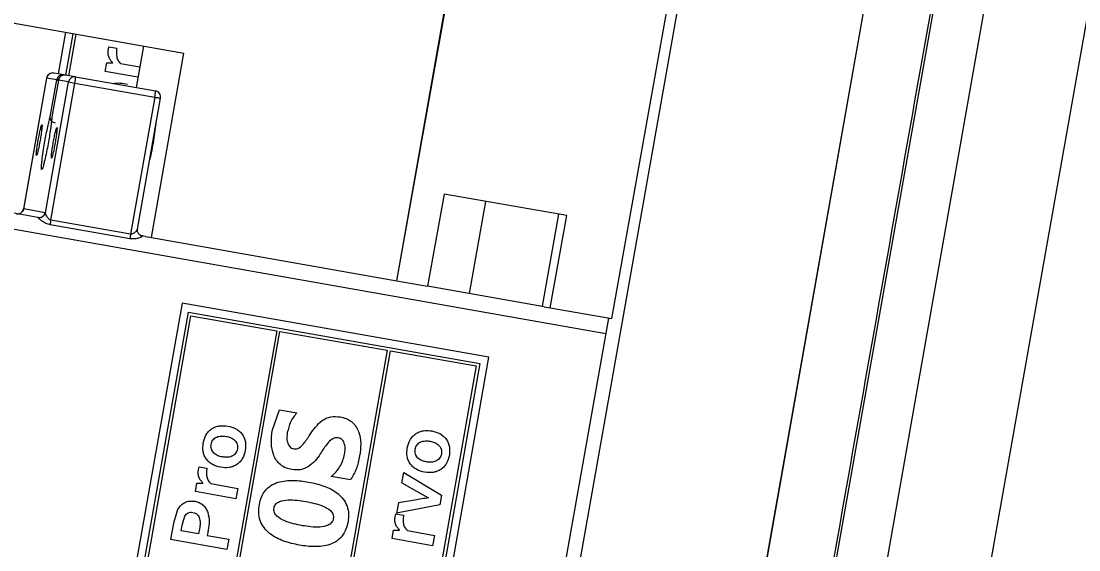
# Model space of a CAD drawing. Header units: millimetres. Extents: x 0 to 1189, y 0 to 841.
# Drawn here: x 629.53 to 636.3, y 590.81 to 594.2 of the extents above; entities that cross this region are included whole.
import ezdxf

# ---------------------------------------------------------------- set-up
doc = ezdxf.new("R2010")
doc.units = ezdxf.units.MM
doc.layers.get('0').update_dxf_attribs({"lineweight": 18})
doc.layers.add('尺寸线层', color=3, linetype='Continuous', lineweight=18)
doc.dimstyles.new('ISO-25', dxfattribs={"dimtxt": 2.5, "dimasz": 2.5, "dimexe": 1.25, "dimexo": 0.625, "dimtad": 1, "dimtxsty": 'Standard', "dimcen": 2.5, "dimdle": 5, "dimadec": 0, "dimazin": 0, "dimtfac": 1, "dimtmove": 0, "dimatfit": 3, "dimfxl": 1, "dimarcsym": 0})

# ---------------------------------------------------------------- blocks, each defined once
blk = doc.blocks.new('*X16')
at = {"layer": '尺寸线层', "linetype": 'Continuous'}
for points in [[(668.6687, 617.1299), (668.6299, 612.9938), (667.2905, 613.2299)], [(655.1602, 540.5189), (656.5383, 544.4188), (655.199, 544.6549)]]:
    blk.add_hatch(color=0, dxfattribs=at).paths.add_polyline_path(points, flags=0)
at = {"layer": '尺寸线层', "color": 0, "linetype": 'Continuous'}
for p, q in [((666.5541, 617.5027), (670.6383, 616.7826)), ((668.6687, 617.1299), (655.1602, 540.5189)), ((625.2283, 545.7966), (657.1298, 540.1716))]:
    blk.add_line(p, q, dxfattribs=at)
at = {"layer": '尺寸线层', "color": 0, "insert": (658.4206, 579.4404), "char_height": 3.5, "width": 28.938547, "attachment_point": 5, "rotation": 80.00005}
blk.add_mtext('388,96', dxfattribs=at)

msp = doc.modelspace()

# ---------------------------------------------------------------- linework, layer by layer
at = {"color": 7, "linetype": 'Continuous', "lineweight": 15}
for p, q in [((634.6305, 599.3707), (632.4078, 586.7652)), ((634.9635, 586.3145), (637.1862, 598.9201)), ((631.936, 592.5347), (633.0267, 598.6381)), ((633.3122, 592.2921), (634.4028, 598.3954)), ((633.8108, 587.9394), (635.5473, 597.7875)), ((633.8111, 587.9393), (635.5476, 597.7874)), ((634.2436, 587.8631), (635.9801, 597.7111)), ((636.2936, 597.6559), (634.5571, 587.8078)), ((631.936, 592.5347), (632.3528, 594.8983)), ((628.9989, 594.2711), (630.5717, 593.9938)), ((629.8131, 594.1276), (629.7662, 593.8617)), ((629.8131, 594.1276), (629.7662, 593.8617)), ((630.0876, 594.0188), (630.0915, 594.0352)), ((630.0915, 594.0352), (630.1414, 594.0264)), ((630.1414, 594.0264), (630.1405, 594.021)), ((630.3118, 594.0397), (630.2649, 593.7738)), ((630.3633, 592.8121), (630.5717, 593.9938)), ((630.0679, 593.8772), (630.0776, 593.9321)), ((630.0776, 593.9321), (630.116, 593.9318)), ((630.116, 593.9318), (630.1161, 593.9328)), ((629.8029, 593.8552), (629.7385, 593.8666)), ((629.8137, 593.8533), (629.8029, 593.8552)), ((629.8781, 593.842), (629.8137, 593.8533)), ((629.6921, 593.8341), (629.5441, 592.9946)), ((629.6922, 593.8341), (629.5444, 592.9956)), ((629.6839, 592.971), (629.8318, 593.8095)), ((629.6921, 593.8341), (629.6922, 593.8341)), ((629.7566, 593.8228), (629.6922, 593.8341)), ((629.7149, 593.5866), (629.7566, 593.8228)), ((629.7186, 592.9237), (629.8735, 593.8022)), ((629.7673, 593.8209), (629.7257, 593.5847)), ((629.7674, 593.8209), (629.7258, 593.5847)), ((629.7673, 593.8209), (629.7674, 593.8209)), ((629.8318, 593.8095), (629.7674, 593.8209)), ((629.8318, 593.8095), (629.8735, 593.8022)), ((629.8735, 593.8022), (630.3847, 593.712)), ((629.8781, 593.842), (630.3892, 593.7518)), ((630.1876, 593.7992), (630.2106, 593.7943)), ((630.3847, 593.712), (630.2298, 592.8336)), ((630.2736, 592.866), (630.4216, 593.7055)), ((630.4216, 593.7055), (630.4216, 593.7055)), ((629.7258, 593.5847), (629.7257, 593.5847)), ((632.2382, 593.0907), (632.1326, 592.5001)), ((633.0246, 592.9521), (632.2382, 593.0907)), ((632.402, 592.4526), (632.5062, 593.0435)), ((629.6367, 592.9402), (629.3222, 592.9956)), ((629.5442, 592.9918), (629.5388, 592.9811)), ((629.5444, 592.9956), (629.5458, 592.9968)), ((629.5458, 592.9968), (629.683, 592.9726)), ((629.683, 592.9726), (629.6839, 592.971)), ((630.2298, 592.8336), (629.7186, 592.9237)), ((632.9709, 592.9615), (632.8667, 592.3706)), ((632.919, 592.3614), (633.0246, 592.9521)), ((629.7144, 592.896), (630.2256, 592.8059)), ((630.274, 592.8515), (630.2726, 592.8633)), ((630.2737, 592.867), (630.2728, 592.8686)), ((630.3248, 592.8188), (630.3051, 592.8223)), ((630.3248, 592.8188), (630.3633, 592.8121)), ((630.3633, 592.8121), (631.936, 592.5347)), ((631.936, 592.5347), (632.1326, 592.5001)), ((632.8805, 592.3682), (632.1326, 592.5001)), ((630.5597, 592.3916), (629.8999, 588.6493)), ((630.5597, 592.3916), (629.8999, 588.6493)), ((632.5257, 592.0449), (630.5597, 592.3916)), ((630.5597, 592.3916), (630.5597, 592.3916)), ((632.8805, 592.3682), (632.919, 592.3614)), ((632.919, 592.3614), (633.3122, 592.2921)), ((629.9577, 588.6899), (630.6002, 592.3337)), ((629.9808, 588.7061), (630.6164, 592.3105)), ((630.6002, 592.3337), (632.4678, 592.0043)), ((630.6164, 592.3105), (631.1668, 592.2134)), ((632.4594, 587.5684), (633.293, 592.2955)), ((631.1668, 592.2134), (630.5313, 588.609)), ((630.551, 588.6056), (631.1865, 592.21)), ((631.1865, 592.21), (631.8746, 592.0886)), ((631.8746, 592.0886), (631.239, 588.4842)), ((631.2587, 588.4808), (631.8942, 592.0852)), ((631.8658, 588.3026), (632.5257, 592.0449)), ((631.8942, 592.0852), (632.4447, 591.9881)), ((632.4447, 591.9881), (631.8092, 588.3837)), ((632.4678, 592.0043), (631.8253, 588.3605)), ((631.1379, 591.5713), (631.1829, 591.7071)), ((631.1829, 591.7071), (631.294, 591.6876)), ((630.6652, 591.3241), (630.6691, 591.3406)), ((630.6691, 591.3406), (630.719, 591.3318)), ((630.719, 591.3318), (630.7181, 591.3264)), ((631.6386, 591.2569), (631.5158, 591.2785)), ((631.968, 591.2377), (631.9796, 591.3039)), ((631.9796, 591.3039), (632.2216, 591.1594)), ((630.6455, 591.1826), (630.6552, 591.2375)), ((630.6552, 591.2375), (630.6936, 591.2372)), ((630.6936, 591.2372), (630.6938, 591.2382)), ((630.7437, 591.2336), (630.9165, 591.2031)), ((631.968, 591.2377), (632.0623, 591.1845)), ((630.9049, 591.1369), (630.6455, 591.1826)), ((630.9165, 591.2031), (630.9049, 591.1369)), ((632.0623, 591.1845), (632.1394, 591.1426)), ((632.1394, 591.1426), (632.1392, 591.1416)), ((632.2216, 591.1594), (632.2106, 591.0975)), ((631.9455, 591.1103), (631.9338, 591.0441)), ((632.2106, 591.0975), (631.9338, 591.0441)), ((632.0508, 591.1284), (631.9455, 591.1103)), ((630.5286, 591.0599), (630.5049, 590.9799)), ((630.5605, 590.9681), (630.5769, 591.0245)), ((631.9248, 591.0226), (631.9287, 591.0391)), ((631.9287, 591.0391), (631.9786, 591.0303)), ((631.9786, 591.0303), (631.9776, 591.0249)), ((630.5049, 590.9799), (630.4863, 590.8745)), ((630.5539, 590.9308), (630.5605, 590.9681)), ((630.6716, 590.9438), (630.6641, 590.9114)), ((631.9051, 590.8811), (631.9148, 590.936)), ((631.9148, 590.936), (631.9531, 590.9357)), ((631.9531, 590.9357), (631.9533, 590.9367)), ((630.8474, 590.8108), (630.4863, 590.8745)), ((630.6641, 590.9114), (630.5539, 590.9308)), ((630.7204, 590.9015), (630.859, 590.8771)), ((630.859, 590.8771), (630.8474, 590.8108)), ((632.1644, 590.8354), (631.9051, 590.8811)), ((632.0033, 590.9321), (632.1761, 590.9016)), ((632.1761, 590.9016), (632.1644, 590.8354))]:
    msp.add_line(p, q, dxfattribs=at)
at = {"color": 8, "linetype": 'Continuous', "lineweight": 15}
for p, q in [((629.8154, 593.853), (629.8622, 594.1189)), ((629.835, 593.8496), (629.8819, 594.1154)), ((630.1661, 593.9282), (630.2883, 593.9066)), ((630.2767, 593.8404), (630.0679, 593.8772)), ((629.3108, 592.8961), (633.2756, 592.197))]:
    msp.add_line(p, q, dxfattribs=at)
msp.add_lwpolyline([(630.3847, 593.712), (630.3923, 593.7107), (630.3995, 593.7094), (630.4061, 593.7082), (630.4118, 593.7072), (630.4163, 593.7064), (630.4195, 593.7059), (630.4213, 593.7056), (630.4216, 593.7055)], dxfattribs=at)
at = {"color": 7, "linetype": 'Continuous', "lineweight": 15}
msp.add_lwpolyline([(630.2914, 592.8275), (630.2976, 592.8244), (630.3051, 592.8223)], dxfattribs=at)
for centre, radius, start, end in [((629.7316, 593.8272), 0.04, 80.05089, 170.0579), ((629.796, 593.8158), 0.04, 80.07267, 170.03612), ((629.8068, 593.814), 0.04, 80.06087, 170.04791), ((629.8712, 593.8026), 0.04, 80.06087, 170.04791), ((629.7121, 593.8407), 0.166, 346.559, 0.42558), ((630.223, 593.7506), 0.1662, 346.5677, 0.41688), ((630.3822, 593.7125), 0.04, 349.94435, 79.94662), ((629.1322, 593.6549), 1.2659, 349.26499, 354.96724), ((629.1262, 593.623), 1.2662, 345.03275, 350.73379), ((629.5065, 593.0037), 0.04, 260.03762, 350.07117), ((629.6436, 592.9795), 0.04, 260.03963, 350.06916), ((629.6445, 592.9786), 0.0402, 259.86479, 349.15225), ((629.636, 592.939), 0.00139, 1.05186, 59.3155), ((630.1983, 592.8372), 0.4875, 169.78283, 173.0736), ((630.7285, 592.7443), 0.5067, 169.8482, 173.0155), ((630.3044, 592.8211), 0.00139, 1.05186, 59.3155)]:
    msp.add_arc(centre, radius, start, end, dxfattribs=at)
at = {"color": 8, "linetype": 'Continuous', "lineweight": 15}
msp.add_arc((630.3503, 597.1611), 3.3908, 259.91602, 260.10062, dxfattribs=at)
at = {"color": 7, "linetype": 'Continuous', "lineweight": 15}
for points, knots in [([(634.2257, 587.8662), (634.4032, 588.8699), (634.7582, 590.8774), (635.3386, 594.1598), (635.7414, 596.4385), (635.9668, 597.7135)], [0, 0, 0, 0, 3.057949, 6.115896, 10.000004, 10.000004, 10.000004, 10.000004]), ([(630.1161, 593.9328), (630.1105, 593.9384), (630.0991, 593.9495), (630.0887, 593.9714), (630.0855, 593.9911), (630.0859, 594.007), (630.087, 594.0148), (630.0876, 594.0188)], [0, 0, 0, 0, 0.02375994, 0.04752707, 0.07128221, 0.08318473, 0.09509587, 0.09509587, 0.09509587, 0.09509587]), ([(630.1405, 594.021), (630.1389, 594.0041), (630.1366, 593.9788), (630.1484, 593.9463), (630.1602, 593.9342), (630.1661, 593.9282)], [0, 0, 0, 0, 0.0503171, 0.075551, 0.1007763, 0.1007763, 0.1007763, 0.1007763]), ([(629.7077, 593.8588), (629.7067, 593.8582), (629.7031, 593.8561), (629.6983, 593.8498), (629.6939, 593.842), (629.6927, 593.8364), (629.6921, 593.8341)], [0, 0, 0, 0, 0.00340464, 0.01269997, 0.02303182, 0.03001876, 0.03001876, 0.03001876, 0.03001876]), ([(629.7384, 593.866), (629.7355, 593.8665), (629.728, 593.868), (629.7169, 593.8653), (629.7104, 593.8607), (629.7077, 593.8588)], [0, 0, 0, 0, 0.00873624, 0.02293427, 0.03274849, 0.03274849, 0.03274849, 0.03274849]), ([(629.8136, 593.8527), (629.8107, 593.8533), (629.8032, 593.8547), (629.7924, 593.8522), (629.7862, 593.8478), (629.7838, 593.8461)], [0, 0, 0, 0, 0.00874188, 0.02293361, 0.03169028, 0.03169028, 0.03169028, 0.03169028]), ([(629.7838, 593.8461), (629.7825, 593.8453), (629.7785, 593.843), (629.7735, 593.8366), (629.7691, 593.8288), (629.7679, 593.8231), (629.7673, 593.8209)], [0, 0, 0, 0, 0.00446636, 0.01376959, 0.02410029, 0.03107337, 0.03107337, 0.03107337, 0.03107337]), ([(629.6815, 593.4298), (629.6843, 593.4455), (629.6901, 593.4774), (629.6992, 593.5219), (629.7078, 593.5605), (629.7126, 593.578), (629.7149, 593.5866)], [0, 0, 0, 0, 0.0393685, 0.0801557, 0.1209515, 0.1603219, 0.1603219, 0.1603219, 0.1603219]), ([(629.7258, 593.5847), (629.725, 593.5758), (629.7235, 593.5578), (629.7185, 593.5185), (629.7118, 593.4736), (629.7063, 593.4416), (629.7036, 593.4259)], [0, 0, 0, 0, 0.0393694, 0.0801662, 0.1209557, 0.1603241, 0.1603241, 0.1603241, 0.1603241]), ([(629.7494, 593.5451), (629.7445, 593.5464), (629.737, 593.5485), (629.7284, 593.5544), (629.7211, 593.5616), (629.7148, 593.5727), (629.7149, 593.582), (629.7149, 593.5866)], [0, 0, 0, 0, 0.01428935, 0.02180288, 0.02970213, 0.04451132, 0.05932887, 0.05932887, 0.05932887, 0.05932887]), ([(629.6384, 593.4374), (629.6408, 593.4503), (629.6455, 593.4761), (629.6527, 593.5086), (629.6585, 593.5302), (629.6622, 593.5374), (629.6632, 593.5293), (629.6614, 593.5071), (629.657, 593.474), (629.6526, 593.4482), (629.6504, 593.4353)], [0, 0, 0, 0, 0.0251467, 0.050292, 0.0754358, 0.1005794, 0.1257244, 0.150865, 0.1760132, 0.2011563, 0.2011563, 0.2011563, 0.2011563]), ([(629.7347, 593.4205), (629.737, 593.4333), (629.7417, 593.4591), (629.7489, 593.4916), (629.7548, 593.5132), (629.7585, 593.5205), (629.7595, 593.5123), (629.7576, 593.4901), (629.7532, 593.4571), (629.7489, 593.4312), (629.7467, 593.4183)], [0, 0, 0, 0, 0.0251481, 0.0502952, 0.0754424, 0.1005874, 0.1257342, 0.1508825, 0.1760262, 0.2011782, 0.2011782, 0.2011782, 0.2011782]), ([(629.6504, 593.4353), (629.6481, 593.4224), (629.6433, 593.3967), (629.6362, 593.3642), (629.6303, 593.3426), (629.6266, 593.3353), (629.6256, 593.3434), (629.6275, 593.3657), (629.6319, 593.3987), (629.6362, 593.4245), (629.6384, 593.4374)], [0, 0, 0, 0, 0.0251401, 0.0502862, 0.0754308, 0.1005767, 0.1257224, 0.1508681, 0.1760108, 0.2011547, 0.2011547, 0.2011547, 0.2011547]), ([(629.7036, 593.4259), (629.7005, 593.4089), (629.6935, 593.3701), (629.6837, 593.3235), (629.6755, 593.2885), (629.6693, 593.2655), (629.664, 593.2502), (629.6603, 593.2451), (629.6586, 593.2511), (629.6589, 593.2673), (629.6609, 593.2911), (629.6651, 593.3267), (629.6719, 593.3739), (629.6786, 593.4127), (629.6815, 593.4298)], [0, 0, 0, 0, 0.0333956, 0.0756416, 0.1003616, 0.1271726, 0.1555901, 0.1848808, 0.2141711, 0.2425881, 0.2694007, 0.2941225, 0.3363667, 0.3697613, 0.3697613, 0.3697613, 0.3697613]), ([(629.7467, 593.4183), (629.7443, 593.4055), (629.7396, 593.3797), (629.7324, 593.3472), (629.7266, 593.3256), (629.7229, 593.3184), (629.7218, 593.3265), (629.7237, 593.3487), (629.7281, 593.3817), (629.7325, 593.4076), (629.7347, 593.4205)], [0, 0, 0, 0, 0.0251396, 0.0502857, 0.0754318, 0.1005776, 0.1257214, 0.1508686, 0.1760112, 0.2011547, 0.2011547, 0.2011547, 0.2011547]), ([(629.4985, 592.9635), (629.5035, 592.9632), (629.5113, 592.9626), (629.5213, 592.9659), (629.5284, 592.9698), (629.5345, 592.9752), (629.5409, 592.9834), (629.543, 592.9908), (629.5444, 592.9956)], [0, 0, 0, 0, 0.014881, 0.0228935, 0.03107717, 0.03925614, 0.04726822, 0.06215179, 0.06215179, 0.06215179, 0.06215179]), ([(629.7186, 592.9237), (629.7173, 592.924), (629.7145, 592.9247), (629.7089, 592.9277), (629.7007, 592.9353), (629.6928, 592.9481), (629.6873, 592.96), (629.6845, 592.9677), (629.6841, 592.9699), (629.6839, 592.971)], [0, 0, 0, 0, 0.00327726, 0.00686397, 0.01533875, 0.03060531, 0.04584811, 0.05403555, 0.06115479, 0.06115479, 0.06115479, 0.06115479]), ([(629.6374, 592.939), (629.638, 592.9381), (629.6391, 592.9361), (629.6476, 592.9285), (629.6635, 592.9168), (629.687, 592.9031), (629.7053, 592.8984), (629.7144, 592.896)], [0, 0, 0, 0, 0.01079424, 0.02246221, 0.04484647, 0.06726206, 0.08968183, 0.08968183, 0.08968183, 0.08968183]), ([(630.2737, 592.867), (630.2735, 592.866), (630.2731, 592.8639), (630.2691, 592.8574), (630.261, 592.8479), (630.25, 592.8385), (630.2401, 592.8341), (630.2339, 592.8331), (630.2311, 592.8334), (630.2298, 592.8336)], [0, 0, 0, 0, 0.00682124, 0.01465274, 0.02928838, 0.04391058, 0.05205235, 0.05549624, 0.05864605, 0.05864605, 0.05864605, 0.05864605]), ([(630.3058, 592.8211), (630.301, 592.8225), (630.2935, 592.8247), (630.2853, 592.8312), (630.2799, 592.8373), (630.276, 592.8444), (630.2727, 592.8544), (630.2733, 592.862), (630.2737, 592.867)], [0, 0, 0, 0, 0.01488381, 0.0228926, 0.03107456, 0.03925814, 0.04727043, 0.0621539, 0.0621539, 0.0621539, 0.0621539]), ([(630.2256, 592.8059), (630.2349, 592.805), (630.2536, 592.8032), (630.2791, 592.8083), (630.2962, 592.8141), (630.3049, 592.8187), (630.3055, 592.8204), (630.3058, 592.8211)], [0, 0, 0, 0, 0.02102048, 0.04200563, 0.06291985, 0.07386923, 0.08399174, 0.08399174, 0.08399174, 0.08399174]), ([(631.294, 591.6876), (631.2797, 591.6686), (631.2511, 591.6306), (631.2398, 591.5843), (631.2341, 591.5612)], [0, 0, 0, 0, 0.0706343, 0.141366, 0.141366, 0.141366, 0.141366]), ([(631.3785, 591.5467), (631.4017, 591.5804), (631.4307, 591.6225), (631.4827, 591.6535), (631.5214, 591.6661), (631.5517, 591.6632), (631.5719, 591.6612)], [0, 0, 0, 0, 0.1202987, 0.1505165, 0.1807193, 0.2408694, 0.2408694, 0.2408694, 0.2408694]), ([(631.5719, 591.6612), (631.5848, 591.6583), (631.6106, 591.6526), (631.6457, 591.6328), (631.6733, 591.6037), (631.6981, 591.5565), (631.7077, 591.4894), (631.7008, 591.437), (631.6974, 591.4107)], [0, 0, 0, 0, 0.0397425, 0.0794191, 0.1191099, 0.1588012, 0.2379813, 0.3174502, 0.3174502, 0.3174502, 0.3174502]), ([(630.6952, 591.494), (630.6997, 591.5117), (630.7066, 591.5381), (630.7281, 591.5676), (630.7486, 591.5856), (630.7729, 591.5981), (630.8081, 591.6073), (630.8353, 591.6047), (630.8533, 591.6029)], [0, 0, 0, 0, 0.0540254, 0.0811324, 0.1082213, 0.135324, 0.1624369, 0.2165016, 0.2165016, 0.2165016, 0.2165016]), ([(630.8533, 591.6029), (630.8709, 591.5984), (630.8972, 591.5916), (630.927, 591.5708), (630.9455, 591.5509), (630.9586, 591.5271), (630.9691, 591.4922), (630.9665, 591.4651), (630.9648, 591.447)], [0, 0, 0, 0, 0.0538901, 0.0809232, 0.1079422, 0.1349648, 0.1619863, 0.2158473, 0.2158473, 0.2158473, 0.2158473]), ([(631.263, 591.3231), (631.2502, 591.326), (631.2247, 591.3318), (631.1907, 591.3524), (631.1639, 591.3814), (631.1395, 591.4279), (631.1283, 591.4936), (631.1347, 591.5454), (631.1379, 591.5713)], [0, 0, 0, 0, 0.039174, 0.0782789, 0.1175117, 0.1565464, 0.2346188, 0.3129238, 0.3129238, 0.3129238, 0.3129238]), ([(631.2341, 591.5612), (631.2327, 591.5509), (631.2299, 591.5302), (631.2327, 591.5036), (631.24, 591.4838), (631.2489, 591.4708), (631.2609, 591.4608), (631.2708, 591.4581), (631.2758, 591.4567)], [0, 0, 0, 0, 0.031243, 0.0624625, 0.079061, 0.0942754, 0.1093981, 0.1248706, 0.1248706, 0.1248706, 0.1248706]), ([(631.2758, 591.4567), (631.2819, 591.4563), (631.294, 591.4555), (631.3161, 591.4663), (631.3376, 591.4875), (631.3591, 591.5164), (631.372, 591.5366), (631.3785, 591.5467)], [0, 0, 0, 0, 0.0179127, 0.0358511, 0.0717803, 0.1078, 0.1438268, 0.1438268, 0.1438268, 0.1438268]), ([(632.0024, 591.4625), (632.0069, 591.4802), (632.0138, 591.5067), (632.0353, 591.5361), (632.0558, 591.5541), (632.0801, 591.5666), (632.1153, 591.5758), (632.1424, 591.5732), (632.1605, 591.5715)], [0, 0, 0, 0, 0.0540386, 0.0811421, 0.108231, 0.135328, 0.1624411, 0.2165058, 0.2165058, 0.2165058, 0.2165058]), ([(632.1605, 591.5715), (632.1781, 591.5669), (632.2044, 591.5602), (632.2341, 591.5393), (632.2526, 591.5194), (632.2658, 591.4956), (632.2762, 591.4607), (632.2737, 591.4336), (632.272, 591.4155)], [0, 0, 0, 0, 0.0538958, 0.080924, 0.1079429, 0.1349655, 0.1619871, 0.2158482, 0.2158482, 0.2158482, 0.2158482]), ([(630.8066, 591.338), (630.7891, 591.3426), (630.7628, 591.3493), (630.733, 591.3701), (630.7146, 591.3901), (630.7014, 591.4139), (630.691, 591.4488), (630.6935, 591.4759), (630.6952, 591.494)], [0, 0, 0, 0, 0.0538861, 0.0809142, 0.1079311, 0.1349345, 0.161948, 0.2158083, 0.2158083, 0.2158083, 0.2158083]), ([(630.8183, 591.4043), (630.8084, 591.4065), (630.7885, 591.4111), (630.7663, 591.4249), (630.7532, 591.4406), (630.7469, 591.4546), (630.7443, 591.4697), (630.7455, 591.4799), (630.746, 591.485)], [0, 0, 0, 0, 0.0305415, 0.0609972, 0.076523, 0.0913429, 0.1066732, 0.122077, 0.122077, 0.122077, 0.122077]), ([(630.746, 591.485), (630.7472, 591.4901), (630.7496, 591.5002), (630.7572, 591.5137), (630.7679, 591.5247), (630.7856, 591.535), (630.8113, 591.5405), (630.8315, 591.538), (630.8417, 591.5367)], [0, 0, 0, 0, 0.0155255, 0.0309367, 0.0458915, 0.0612945, 0.0918643, 0.1225112, 0.1225112, 0.1225112, 0.1225112]), ([(630.8417, 591.5367), (630.8516, 591.5344), (630.8714, 591.5299), (630.8936, 591.5161), (630.9066, 591.5004), (630.9132, 591.4864), (630.9152, 591.4737), (630.9151, 591.4635), (630.9143, 591.4585), (630.9139, 591.4559)], [0, 0, 0, 0, 0.0305283, 0.0609703, 0.0762355, 0.0914925, 0.1067563, 0.1144063, 0.1220466, 0.1220466, 0.1220466, 0.1220466]), ([(631.5598, 591.5275), (631.553, 591.5279), (631.5392, 591.5288), (631.5144, 591.516), (631.4811, 591.4815), (631.4596, 591.4468), (631.4452, 591.4237)], [0, 0, 0, 0, 0.0202943, 0.0406378, 0.0813352, 0.162979, 0.162979, 0.162979, 0.162979]), ([(631.6014, 591.4223), (631.6029, 591.4329), (631.6058, 591.4537), (631.6033, 591.4805), (631.5963, 591.5003), (631.5875, 591.5135), (631.5751, 591.5234), (631.5649, 591.5261), (631.5598, 591.5275)], [0, 0, 0, 0, 0.0320719, 0.0630195, 0.0797109, 0.0945127, 0.1102615, 0.1260161, 0.1260161, 0.1260161, 0.1260161]), ([(632.0532, 591.4536), (632.0544, 591.4586), (632.0568, 591.4687), (632.0644, 591.4822), (632.0751, 591.4932), (632.0928, 591.5036), (632.1184, 591.509), (632.1387, 591.5065), (632.1488, 591.5052)], [0, 0, 0, 0, 0.0155386, 0.0309395, 0.0458943, 0.0613034, 0.0918648, 0.1225177, 0.1225177, 0.1225177, 0.1225177]), ([(632.1488, 591.5052), (632.1588, 591.5029), (632.1786, 591.4984), (632.2007, 591.4846), (632.2138, 591.4689), (632.2203, 591.4549), (632.2223, 591.4422), (632.2223, 591.432), (632.2215, 591.427), (632.2211, 591.4244)], [0, 0, 0, 0, 0.0305283, 0.0609703, 0.0762355, 0.09149, 0.1067548, 0.1144048, 0.1220444, 0.1220444, 0.1220444, 0.1220444]), ([(630.9648, 591.447), (630.9603, 591.4293), (630.9535, 591.4028), (630.9319, 591.3733), (630.9115, 591.3554), (630.8872, 591.343), (630.852, 591.3335), (630.8247, 591.3362), (630.8066, 591.338)], [0, 0, 0, 0, 0.0540671, 0.0811759, 0.1082836, 0.1349433, 0.1625137, 0.2165995, 0.2165995, 0.2165995, 0.2165995]), ([(630.9139, 591.4559), (630.9127, 591.4509), (630.9104, 591.441), (630.9027, 591.4275), (630.8919, 591.4165), (630.8743, 591.4059), (630.8487, 591.4005), (630.8284, 591.403), (630.8183, 591.4043)], [0, 0, 0, 0, 0.0153588, 0.0306058, 0.0459068, 0.0612387, 0.0917641, 0.1223942, 0.1223942, 0.1223942, 0.1223942]), ([(631.4452, 591.4237), (631.4346, 591.4084), (631.4135, 591.3779), (631.3717, 591.3405), (631.3188, 591.3181), (631.2816, 591.3214), (631.263, 591.3231)], [0, 0, 0, 0, 0.055732, 0.1113708, 0.1668081, 0.2223134, 0.2223134, 0.2223134, 0.2223134]), ([(631.5158, 591.2785), (631.5365, 591.2986), (631.578, 591.3389), (631.5936, 591.3945), (631.6014, 591.4223)], [0, 0, 0, 0, 0.085221, 0.1704149, 0.1704149, 0.1704149, 0.1704149]), ([(631.6974, 591.4107), (631.6918, 591.3834), (631.6807, 591.3289), (631.6526, 591.2809), (631.6386, 591.2569)], [0, 0, 0, 0, 0.0830233, 0.1658236, 0.1658236, 0.1658236, 0.1658236]), ([(632.1138, 591.3065), (632.0963, 591.3111), (632.0699, 591.3178), (632.0402, 591.3386), (632.0218, 591.3586), (632.0086, 591.3824), (631.9981, 591.4173), (632.0007, 591.4444), (632.0024, 591.4625)], [0, 0, 0, 0, 0.0538863, 0.0809094, 0.1079263, 0.1349326, 0.161946, 0.2158064, 0.2158064, 0.2158064, 0.2158064]), ([(632.1255, 591.3728), (632.1156, 591.375), (632.0957, 591.3796), (632.0735, 591.3934), (632.0604, 591.4091), (632.054, 591.4231), (632.0515, 591.4382), (632.0526, 591.4484), (632.0532, 591.4536)], [0, 0, 0, 0, 0.0305448, 0.0609939, 0.0765233, 0.0913433, 0.1066734, 0.1220772, 0.1220772, 0.1220772, 0.1220772]), ([(632.272, 591.4155), (632.2674, 591.3978), (632.2607, 591.3713), (632.2391, 591.3418), (632.2187, 591.3239), (632.1944, 591.3115), (632.1592, 591.302), (632.1319, 591.3047), (632.1138, 591.3065)], [0, 0, 0, 0, 0.0540671, 0.0811758, 0.1082758, 0.1349409, 0.1625112, 0.2165971, 0.2165971, 0.2165971, 0.2165971]), ([(632.2211, 591.4244), (632.2199, 591.4194), (632.2176, 591.4095), (632.2099, 591.396), (632.1991, 591.385), (632.1815, 591.3745), (632.1559, 591.369), (632.1356, 591.3715), (632.1255, 591.3728)], [0, 0, 0, 0, 0.0153588, 0.0306058, 0.0459109, 0.0612427, 0.0917684, 0.1223925, 0.1223925, 0.1223925, 0.1223925]), ([(630.6938, 591.2382), (630.6881, 591.2437), (630.6767, 591.2549), (630.6663, 591.2768), (630.6631, 591.2965), (630.6635, 591.3124), (630.6647, 591.3202), (630.6652, 591.3241)], [0, 0, 0, 0, 0.02375994, 0.04752708, 0.07128222, 0.08318472, 0.09509587, 0.09509587, 0.09509587, 0.09509587]), ([(630.7181, 591.3264), (630.7165, 591.3095), (630.7142, 591.2842), (630.726, 591.2517), (630.7378, 591.2396), (630.7437, 591.2336)], [0, 0, 0, 0, 0.050329, 0.075563, 0.1007844, 0.1007844, 0.1007844, 0.1007844]), ([(631.0548, 591.0999), (631.0585, 591.1159), (631.0658, 591.148), (631.0911, 591.1905), (631.1284, 591.2236), (631.1891, 591.25), (631.2727, 591.2579), (631.3375, 591.2485), (631.3699, 591.2439)], [0, 0, 0, 0, 0.0492189, 0.0983807, 0.1457458, 0.1966873, 0.2949105, 0.3934217, 0.3934217, 0.3934217, 0.3934217]), ([(631.3699, 591.2439), (631.403, 591.2368), (631.4692, 591.2226), (631.546, 591.183), (631.5942, 591.1348), (631.619, 591.0897), (631.6289, 591.0391), (631.6249, 591.0054), (631.6229, 590.9885)], [0, 0, 0, 0, 0.1017077, 0.2031116, 0.2544165, 0.3046792, 0.3554367, 0.4062579, 0.4062579, 0.4062579, 0.4062579]), ([(632.1392, 591.1416), (632.1244, 591.1397), (632.0948, 591.136), (632.0655, 591.1309), (632.0508, 591.1284)], [0, 0, 0, 0, 0.04471212, 0.08942283, 0.08942283, 0.08942283, 0.08942283]), ([(630.5286, 591.0599), (630.5345, 591.07), (630.5463, 591.0902), (630.5738, 591.1128), (630.6079, 591.124), (630.6311, 591.1213), (630.6428, 591.12)], [0, 0, 0, 0, 0.0349525, 0.0698204, 0.104635, 0.139555, 0.139555, 0.139555, 0.139555]), ([(630.6428, 591.12), (630.6521, 591.1178), (630.6706, 591.1133), (630.6948, 591.0972), (630.7133, 591.0751), (630.7288, 591.0401), (630.7355, 590.9921), (630.7304, 590.9544), (630.7278, 590.9355)], [0, 0, 0, 0, 0.0285495, 0.0570731, 0.0855951, 0.1141473, 0.1711451, 0.2282855, 0.2282855, 0.2282855, 0.2282855]), ([(631.3116, 590.8389), (631.2778, 590.8462), (631.2104, 590.8606), (631.1319, 590.9007), (631.083, 590.9501), (631.0581, 590.9964), (631.0485, 591.0482), (631.0527, 591.0826), (631.0548, 591.0999)], [0, 0, 0, 0, 0.1037657, 0.2072227, 0.2590606, 0.3108535, 0.3626514, 0.4145178, 0.4145178, 0.4145178, 0.4145178]), ([(631.3306, 590.9639), (631.2923, 590.9717), (631.2349, 590.9832), (631.177, 591.0136), (631.1575, 591.0357), (631.1506, 591.0488), (631.1473, 591.0632), (631.1483, 591.073), (631.1489, 591.0778)], [0, 0, 0, 0, 0.1174067, 0.1759089, 0.1912622, 0.2052909, 0.2199712, 0.2346517, 0.2346517, 0.2346517, 0.2346517]), ([(631.1489, 591.0778), (631.15, 591.0824), (631.1523, 591.0916), (631.1604, 591.1034), (631.1713, 591.1125), (631.1966, 591.1254), (631.259, 591.1331), (631.3148, 591.1244), (631.352, 591.1187)], [0, 0, 0, 0, 0.0141206, 0.0282702, 0.0418514, 0.056578, 0.1129653, 0.2261059, 0.2261059, 0.2261059, 0.2261059]), ([(631.352, 591.1187), (631.389, 591.1113), (631.4446, 591.1001), (631.5008, 591.0712), (631.5197, 591.0499), (631.5267, 591.0374), (631.5301, 591.0234), (631.5291, 591.014), (631.5286, 591.0092)], [0, 0, 0, 0, 0.1136279, 0.170266, 0.1846817, 0.1986796, 0.2128818, 0.227094, 0.227094, 0.227094, 0.227094]), ([(630.5769, 591.0245), (630.5797, 591.0289), (630.5852, 591.0376), (630.598, 591.047), (630.6134, 591.0507), (630.6236, 591.0496), (630.6288, 591.049)], [0, 0, 0, 0, 0.01547432, 0.03090158, 0.04634845, 0.06182398, 0.06182398, 0.06182398, 0.06182398]), ([(630.6288, 591.049), (630.634, 591.0477), (630.6444, 591.0452), (630.6579, 591.0365), (630.6676, 591.0234), (630.6747, 591.003), (630.6763, 590.9755), (630.6732, 590.9544), (630.6716, 590.9438)], [0, 0, 0, 0, 0.0160735, 0.032121, 0.0470795, 0.0642336, 0.0963552, 0.1285406, 0.1285406, 0.1285406, 0.1285406]), ([(631.5286, 591.0092), (631.5275, 591.0047), (631.5254, 590.9956), (631.5179, 590.9837), (631.5079, 590.9739), (631.4838, 590.9596), (631.4223, 590.95), (631.3673, 590.9584), (631.3306, 590.9639)], [0, 0, 0, 0, 0.0139509, 0.0279077, 0.0414203, 0.0558169, 0.1113744, 0.2229189, 0.2229189, 0.2229189, 0.2229189]), ([(631.9533, 590.9367), (631.9476, 590.9423), (631.9363, 590.9534), (631.9259, 590.9753), (631.9227, 590.995), (631.9231, 591.0109), (631.9242, 591.0187), (631.9248, 591.0226)], [0, 0, 0, 0, 0.02376396, 0.0475285, 0.07128365, 0.08318619, 0.09509733, 0.09509733, 0.09509733, 0.09509733]), ([(631.9776, 591.0249), (631.9761, 591.008), (631.9737, 590.9827), (631.9855, 590.9502), (631.9974, 590.9381), (632.0033, 590.9321)], [0, 0, 0, 0, 0.0503171, 0.0755511, 0.1007764, 0.1007764, 0.1007764, 0.1007764]), ([(631.6229, 590.9885), (631.6192, 590.9725), (631.612, 590.9404), (631.5879, 590.8972), (631.5518, 590.8629), (631.4921, 590.8345), (631.4087, 590.8252), (631.344, 590.8344), (631.3116, 590.8389)], [0, 0, 0, 0, 0.0491733, 0.0982773, 0.1460521, 0.196451, 0.2944981, 0.3928723, 0.3928723, 0.3928723, 0.3928723]), ([(630.7278, 590.9355), (630.7271, 590.9317), (630.726, 590.926), (630.7239, 590.9146), (630.7219, 590.9071), (630.7204, 590.9015)], [0, 0, 0, 0, 0.01158216, 0.01739918, 0.03480558, 0.03480558, 0.03480558, 0.03480558])]:
    msp.add_open_spline(points, degree=3, knots=knots, dxfattribs=at)
at = {"color": 8, "linetype": 'Continuous', "lineweight": 15}
msp.add_open_spline([(630.1184, 593.7996), (630.1245, 593.8007), (630.1473, 593.8051), (630.1706, 593.8016), (630.1876, 593.7992)], degree=3, knots=[0, 0, 0, 0, 0.01852676, 0.06966691, 0.06966691, 0.06966691, 0.06966691], dxfattribs=at)

# ---------------------------------------------------------------- dimensions: what is measured, and where the dimension line sits
at = {"layer": '尺寸线层'}
dim = msp.add_linear_dim(base=(655.1602, 540.5189), p1=(666.5541, 617.5027), p2=(625.2283, 545.7966), angle=80.00005, dimstyle='ISO-25', override={"dimtxt": 3.5, "dimasz": 4.08, "dimexe": 2, "dimexo": 0, "dimgap": 1.524, "dimlfac": 5, "dimzin": 0, "dimsah": 1, "dimdle": 8.16, "dimadec": 2, "dimtfill": 1, "dimtolj": 1, "dimtzin": 8}, dxfattribs=at)
dim.commit()
dim.dimension.update_dxf_attribs({"geometry": '*X16', "text_midpoint": (658.4206, 579.4404)})

doc.saveas('drawing.dxf')
